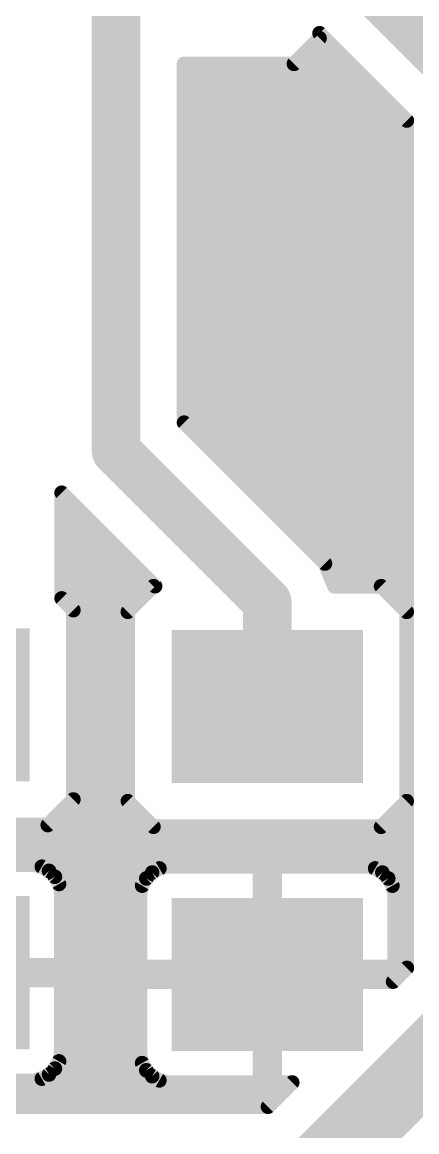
# Model space of a CAD drawing. Extents: x 1.5 to 61.1, y 27.7 to 80.1.
# Drawn here: x 39.43 to 43.55, y 34.75 to 46.35 of the extents above; entities that cross this region are included whole.
import ezdxf

# ---------------------------------------------------------------- set-up
doc = ezdxf.new("R2010")
doc.units = 0
doc.layers.add('1', color=12, linetype='CONTINUOUS')

# ---------------------------------------------------------------- blocks, each defined once
blk = doc.blocks.new('RECT')
blk.add_solid([(-0.5, -0.5), (0.5, -0.5), (-0.5, 0.5), (0.5, 0.5)])

msp = doc.modelspace()

# ---------------------------------------------------------------- linework, layer by layer
at = {"layer": '1'}
for points, const_width in [([(41.6789, 48.2737), (44.2864, 45.6661)], 0.762), ([(40.4089, 48.2737), (40.4089, 41.866)], 0.508), ([(42.5361, 46.1793), (42.5361, 46.2311)], 0.1524), ([(42.5361, 46.2311), (43.4482, 45.3189)], 0.1524), ([(42.2682, 45.9115), (42.5361, 46.1793)], 0.1524), ([(42.534, 46.1772), (42.5899, 46.1772)], 0.1524), ([(42.3816, 46.0248), (42.7423, 46.0248)], 0.1524), ([(41.1201, 42.1606), (41.1201, 45.9115)], 0.1524), ([(41.1201, 45.9115), (42.2682, 45.9115)], 0.1524), ([(41.1201, 45.8724), (42.8947, 45.8724)], 0.1524), ([(41.1201, 45.72), (43.0471, 45.72)], 0.1524), ([(41.1201, 45.5676), (43.1995, 45.5676)], 0.1524), ([(41.1201, 45.4152), (43.3519, 45.4152)], 0.1524), ([(43.4482, 45.3189), (43.4482, 36.4615)], 0.1524), ([(41.1201, 45.2628), (43.4482, 45.2628)], 0.1524), ([(41.1201, 45.1104), (43.4482, 45.1104)], 0.1524), ([(41.1201, 44.958), (43.4482, 44.958)], 0.1524), ([(41.1201, 44.8056), (43.4482, 44.8056)], 0.1524), ([(41.1201, 44.6532), (43.4482, 44.6532)], 0.1524), ([(41.1201, 44.5008), (43.4482, 44.5008)], 0.1524), ([(41.1201, 44.3484), (43.4482, 44.3484)], 0.1524), ([(41.1201, 44.196), (43.4482, 44.196)], 0.1524), ([(41.1201, 44.0436), (43.4482, 44.0436)], 0.1524), ([(41.1201, 43.8912), (43.4482, 43.8912)], 0.1524), ([(41.1201, 43.7388), (43.4482, 43.7388)], 0.1524), ([(41.1201, 43.5864), (43.4482, 43.5864)], 0.1524), ([(41.1201, 43.434), (43.4482, 43.434)], 0.1524), ([(41.1201, 43.2816), (43.4482, 43.2816)], 0.1524), ([(41.1201, 43.1292), (43.4482, 43.1292)], 0.1524), ([(41.1201, 42.9768), (43.4482, 42.9768)], 0.1524), ([(41.1201, 42.8244), (43.4482, 42.8244)], 0.1524), ([(41.1201, 42.672), (43.4482, 42.672)], 0.1524), ([(41.1201, 42.5196), (43.4482, 42.5196)], 0.1524), ([(41.1201, 42.3672), (43.4482, 42.3672)], 0.1524), ([(41.1201, 42.2148), (43.4482, 42.2148)], 0.1524), ([(42.5924, 40.6882), (41.1201, 42.1606)], 0.1524), ([(41.9895, 40.2854), (40.4089, 41.866)], 0.508), ([(41.2183, 42.0624), (43.4482, 42.0624)], 0.1524), ([(41.3707, 41.91), (43.4482, 41.91)], 0.1524), ([(41.5231, 41.7576), (43.4482, 41.7576)], 0.1524), ([(41.6755, 41.6052), (43.4482, 41.6052)], 0.1524), ([(41.8279, 41.4528), (43.4482, 41.4528)], 0.1524), ([(39.8409, 40.3238), (39.8409, 41.4282)], 0.1524), ([(39.8409, 41.4282), (40.818, 40.4511)], 0.1524), ([(39.8409, 41.3004), (39.9687, 41.3004)], 0.1524), ([(41.9803, 41.3004), (43.4482, 41.3004)], 0.1524), ([(39.8409, 41.148), (40.1211, 41.148)], 0.1524), ([(42.1327, 41.148), (43.4482, 41.148)], 0.1524), ([(39.8409, 40.9956), (40.2735, 40.9956)], 0.1524), ([(42.2851, 40.9956), (43.4482, 40.9956)], 0.1524), ([(39.8409, 40.8432), (40.4259, 40.8432)], 0.1524), ([(42.4375, 40.8432), (43.4482, 40.8432)], 0.1524), ([(39.8409, 40.6908), (40.5783, 40.6908)], 0.1524), ([(42.5899, 40.6908), (43.4482, 40.6908)], 0.1524), ([(42.6906, 40.4511), (42.5924, 40.6882)], 0.1524), ([(39.8409, 40.5384), (40.7307, 40.5384)], 0.1524), ([(42.6545, 40.5384), (43.4482, 40.5384)], 0.1524), ([(40.8001, 40.4511), (40.5323, 40.1833)], 0.1524), ([(40.818, 40.4511), (40.8001, 40.4511)], 0.1524), ([(41.9895, 40.2854), (41.9895, 39.1939)], 0.508), ([(43.1789, 40.4511), (42.6906, 40.4511)], 0.1524), ([(43.4467, 40.1833), (43.1789, 40.4511)], 0.1524), ([(39.8409, 40.386), (40.735, 40.386)], 0.1524), ([(39.9636, 40.2011), (39.8409, 40.3238)], 0.1524), ([(43.244, 40.386), (43.4482, 40.386)], 0.1524), ([(39.9311, 40.2336), (40.5826, 40.2336)], 0.1524), ([(39.9636, 38.2223), (39.9636, 40.2011)], 0.1524), ([(40.5323, 40.1833), (40.5323, 38.2046)], 0.1524), ([(43.3964, 40.2336), (43.4482, 40.2336)], 0.1524), ([(43.4467, 38.2046), (43.4467, 40.1833)], 0.1524), ([(39.9636, 40.0812), (40.5323, 40.0812)], 0.1524), ([(43.4467, 40.0812), (43.4482, 40.0812)], 0.1524), ([(39.9636, 39.9288), (40.5323, 39.9288)], 0.1524), ([(43.4467, 39.9288), (43.4482, 39.9288)], 0.1524), ([(39.9636, 39.7764), (40.5323, 39.7764)], 0.1524), ([(43.4467, 39.7764), (43.4482, 39.7764)], 0.1524), ([(39.9636, 39.624), (40.5323, 39.624)], 0.1524), ([(43.4467, 39.624), (43.4482, 39.624)], 0.1524), ([(39.9636, 39.4716), (40.5323, 39.4716)], 0.1524), ([(43.4467, 39.4716), (43.4482, 39.4716)], 0.1524), ([(39.9636, 39.3192), (40.5323, 39.3192)], 0.1524), ([(43.4467, 39.3192), (43.4482, 39.3192)], 0.1524), ([(39.9636, 39.1668), (40.5323, 39.1668)], 0.1524), ([(43.4467, 39.1668), (43.4482, 39.1668)], 0.1524), ([(39.9636, 39.0144), (40.5323, 39.0144)], 0.1524), ([(43.4467, 39.0144), (43.4482, 39.0144)], 0.1524), ([(39.9636, 38.862), (40.5323, 38.862)], 0.1524), ([(43.4467, 38.862), (43.4482, 38.862)], 0.1524), ([(39.9636, 38.7096), (40.5323, 38.7096)], 0.1524), ([(43.4467, 38.7096), (43.4482, 38.7096)], 0.1524), ([(39.9636, 38.5572), (40.5323, 38.5572)], 0.1524), ([(43.4467, 38.5572), (43.4482, 38.5572)], 0.1524), ([(39.9636, 38.4048), (40.5323, 38.4048)], 0.1524), ([(43.4467, 38.4048), (43.4482, 38.4048)], 0.1524), ([(39.6958, 37.9545), (39.9636, 38.2223)], 0.1524), ([(39.9636, 38.2524), (40.5323, 38.2524)], 0.1524), ([(40.5323, 38.2046), (40.8001, 37.9367)], 0.1524), ([(43.1789, 37.9367), (43.4467, 38.2046)], 0.1524), ([(43.4467, 38.2524), (43.4482, 38.2524)], 0.1524), ([(39.8413, 38.1), (40.6369, 38.1)], 0.1524), ([(43.3421, 38.1), (43.4482, 38.1)], 0.1524), ([(32.3597, 37.9476), (40.7893, 37.9476)], 0.1524), ([(37.317, 37.9545), (39.6958, 37.9545)], 0.1524), ([(40.8001, 37.9367), (43.1789, 37.9367)], 0.1524), ([(43.1897, 37.9476), (43.4482, 37.9476)], 0.1524), ([(29.5577, 37.7952), (43.4482, 37.7952)], 0.1524), ([(29.5577, 37.6428), (43.4482, 37.6428)], 0.1524), ([(39.5499, 37.5419), (38.5826, 37.5419)], 0.1524), ([(39.6339, 37.5194), (39.5499, 37.5419)], 0.1524), ([(39.7092, 37.4759), (39.6339, 37.5194)], 0.1524), ([(40.946, 37.5241), (40.8621, 37.5016)], 0.1524), ([(41.9133, 37.5241), (40.946, 37.5241)], 0.1524), ([(41.9133, 36.4701), (41.9133, 37.5241)], 0.1524), ([(43.033, 37.5241), (42.0657, 37.5241)], 0.1524), ([(42.0657, 37.5241), (42.0657, 36.4701)], 0.1524), ([(43.117, 37.5016), (43.033, 37.5241)], 0.1524), ([(39.6841, 37.4904), (40.8426, 37.4904)], 0.1524), ([(39.7706, 37.4145), (39.7092, 37.4759)], 0.1524), ([(39.8141, 37.3392), (39.7706, 37.4145)], 0.1524), ([(40.7253, 37.3967), (40.6818, 37.3214)], 0.1524), ([(40.7868, 37.4582), (40.7253, 37.3967)], 0.1524), ([(40.8621, 37.5016), (40.7868, 37.4582)], 0.1524), ([(41.9133, 37.4904), (42.0657, 37.4904)], 0.1524), ([(43.1923, 37.4582), (43.117, 37.5016)], 0.1524), ([(43.1364, 37.4904), (43.4482, 37.4904)], 0.1524), ([(43.2537, 37.3967), (43.1923, 37.4582)], 0.1524), ([(43.2972, 37.3214), (43.2537, 37.3967)], 0.1524), ([(39.8366, 37.2552), (39.8141, 37.3392)], 0.1524), ([(39.8144, 37.338), (40.6914, 37.338)], 0.1524), ([(40.6818, 37.3214), (40.6593, 37.2374)], 0.1524), ([(41.9133, 37.338), (42.0657, 37.338)], 0.1524), ([(43.2876, 37.338), (43.4482, 37.338)], 0.1524), ([(43.3197, 37.2374), (43.2972, 37.3214)], 0.1524), ([(39.8366, 36.4879), (39.8366, 37.2552)], 0.1524), ([(39.8366, 37.1856), (40.6593, 37.1856)], 0.1524), ([(40.6593, 37.2374), (40.6593, 36.4701)], 0.1524), ([(41.9133, 37.1856), (42.0657, 37.1856)], 0.1524), ([(43.3197, 36.4701), (43.3197, 37.2374)], 0.1524), ([(43.3197, 37.1856), (43.4482, 37.1856)], 0.1524), ([(39.8366, 37.0332), (40.6593, 37.0332)], 0.1524), ([(41.9133, 37.0332), (42.0657, 37.0332)], 0.1524), ([(43.3197, 37.0332), (43.4482, 37.0332)], 0.1524), ([(39.8366, 36.8808), (40.6593, 36.8808)], 0.1524), ([(41.9133, 36.8808), (42.0657, 36.8808)], 0.1524), ([(43.3197, 36.8808), (43.4482, 36.8808)], 0.1524), ([(39.8366, 36.7284), (40.6593, 36.7284)], 0.1524), ([(41.9133, 36.7284), (42.0657, 36.7284)], 0.1524), ([(43.3197, 36.7284), (43.4482, 36.7284)], 0.1524), ([(39.8366, 36.576), (40.6593, 36.576)], 0.1524), ([(41.9133, 36.576), (42.0657, 36.576)], 0.1524), ([(43.3197, 36.576), (43.4482, 36.576)], 0.1524), ([(38.5826, 36.4879), (39.8366, 36.4879)], 0.1524), ([(40.6593, 36.4701), (41.9133, 36.4701)], 0.1524), ([(42.0657, 36.4701), (41.9133, 36.4701)], 0.1524), ([(41.9133, 36.4701), (41.9133, 36.3177)], 0.1524), ([(42.0657, 36.3177), (42.0657, 36.4701)], 0.1524), ([(42.0657, 36.4701), (43.3197, 36.4701)], 0.1524), ([(43.4482, 36.4615), (43.3045, 36.3177)], 0.1524), ([(38.5826, 36.4236), (41.9133, 36.4236)], 0.1524), ([(42.2901, 34.1179), (44.2864, 36.1143)], 0.762), ([(42.0657, 36.4236), (43.4104, 36.4236)], 0.1524), ([(39.8366, 36.3355), (38.5826, 36.3355)], 0.1524), ([(39.8366, 35.5682), (39.8366, 36.3355)], 0.1524), ([(39.8366, 36.2712), (40.6593, 36.2712)], 0.1524), ([(41.9133, 36.3177), (40.6593, 36.3177)], 0.1524), ([(40.6593, 36.3177), (40.6593, 35.5505)], 0.1524), ([(41.9133, 35.2637), (41.9133, 36.3177)], 0.1524), ([(41.9133, 36.3177), (42.0657, 36.3177)], 0.1524), ([(41.9133, 36.2712), (42.0657, 36.2712)], 0.1524), ([(43.3045, 36.3177), (42.0657, 36.3177)], 0.1524), ([(42.0657, 36.3177), (42.0657, 35.2637)], 0.1524), ([(39.8366, 36.1188), (40.6593, 36.1188)], 0.1524), ([(41.9133, 36.1188), (42.0657, 36.1188)], 0.1524), ([(39.8366, 35.9664), (40.6593, 35.9664)], 0.1524), ([(41.9133, 35.9664), (42.0657, 35.9664)], 0.1524), ([(39.8366, 35.814), (40.6593, 35.814)], 0.1524), ([(41.9133, 35.814), (42.0657, 35.814)], 0.1524), ([(39.8366, 35.6616), (40.6593, 35.6616)], 0.1524), ([(41.9133, 35.6616), (42.0657, 35.6616)], 0.1524), ([(39.8141, 35.4843), (39.8366, 35.5682)], 0.1524), ([(40.6593, 35.5505), (40.6818, 35.4665)], 0.1524), ([(39.7706, 35.409), (39.8141, 35.4843)], 0.1524), ([(39.8208, 35.5092), (40.6704, 35.5092)], 0.1524), ([(40.6818, 35.4665), (40.7253, 35.3912)], 0.1524), ([(41.9133, 35.5092), (42.0657, 35.5092)], 0.1524), ([(39.5499, 35.2815), (39.6339, 35.304)], 0.1524), ([(39.6339, 35.304), (39.7092, 35.3475)], 0.1524), ([(39.7092, 35.3475), (39.7706, 35.409)], 0.1524), ([(39.7185, 35.3568), (40.7597, 35.3568)], 0.1524), ([(40.7253, 35.3912), (40.7868, 35.3297)], 0.1524), ([(40.7868, 35.3297), (40.8621, 35.2862)], 0.1524), ([(41.9133, 35.3568), (42.0657, 35.3568)], 0.1524), ([(30.0066, 35.2044), (42.1912, 35.2044)], 0.1524), ([(38.5826, 35.2815), (39.5499, 35.2815)], 0.1524), ([(40.8621, 35.2862), (40.946, 35.2637)], 0.1524), ([(40.946, 35.2637), (41.9133, 35.2637)], 0.1524), ([(42.2505, 35.2637), (41.9974, 35.0106)], 0.1524), ([(42.0657, 35.2637), (42.2505, 35.2637)], 0.1524), ([(30.159, 35.052), (42.0388, 35.052)], 0.1524), ([(41.9974, 35.0106), (30.5965, 35.0106)], 0.1524)]:
    msp.add_lwpolyline(points, dxfattribs=dict(at, const_width=const_width))
for points, const_width in [([(42.563, 46.258, 1), (42.5091, 46.2041)], 0.0762), ([(42.5742, 46.2311, 1), (42.498, 46.2311)], 0.0762), ([(42.534, 46.2153, 1), (42.534, 46.1391)], 0.0762), ([(42.498, 46.1793, 1), (42.5742, 46.1793)], 0.0762), ([(42.563, 46.1523, 1), (42.5091, 46.2062)], 0.0762), ([(42.5899, 46.1391, 1), (42.5899, 46.2153)], 0.0762), ([(42.3816, 46.0629, 1), (42.3816, 45.9867)], 0.0762), ([(42.7423, 45.9867, 1), (42.7423, 46.0629)], 0.0762), ([(41.1582, 45.9115, 1), (41.082, 45.9115)], 0.0762), ([(41.1201, 45.9496, 1), (41.1201, 45.8734)], 0.0762), ([(41.1201, 45.9105, 1), (41.1201, 45.8343)], 0.0762), ([(42.2413, 45.9384, 1), (42.2952, 45.8845)], 0.0762), ([(42.2682, 45.8734, 1), (42.2682, 45.9496)], 0.0762), ([(42.8947, 45.8343, 1), (42.8947, 45.9105)], 0.0762), ([(41.1201, 45.7581, 1), (41.1201, 45.6819)], 0.0762), ([(43.0471, 45.6819, 1), (43.0471, 45.7581)], 0.0762), ([(41.1201, 45.6057, 1), (41.1201, 45.5295)], 0.0762), ([(43.1995, 45.5295, 1), (43.1995, 45.6057)], 0.0762), ([(41.1201, 45.4533, 1), (41.1201, 45.3771)], 0.0762), ([(43.3519, 45.3771, 1), (43.3519, 45.4533)], 0.0762), ([(43.4863, 45.3189, 1), (43.4101, 45.3189)], 0.0762), ([(43.4213, 45.292, 1), (43.4752, 45.3458)], 0.0762), ([(41.1201, 45.3009, 1), (41.1201, 45.2247)], 0.0762), ([(43.4482, 45.2247, 1), (43.4482, 45.3009)], 0.0762), ([(41.1201, 45.1485, 1), (41.1201, 45.0723)], 0.0762), ([(43.4482, 45.0723, 1), (43.4482, 45.1485)], 0.0762), ([(41.1201, 44.9961, 1), (41.1201, 44.9199)], 0.0762), ([(43.4482, 44.9199, 1), (43.4482, 44.9961)], 0.0762), ([(41.1201, 44.8437, 1), (41.1201, 44.7675)], 0.0762), ([(43.4482, 44.7675, 1), (43.4482, 44.8437)], 0.0762), ([(41.1201, 44.6913, 1), (41.1201, 44.6151)], 0.0762), ([(43.4482, 44.6151, 1), (43.4482, 44.6913)], 0.0762), ([(41.1201, 44.5389, 1), (41.1201, 44.4627)], 0.0762), ([(43.4482, 44.4627, 1), (43.4482, 44.5389)], 0.0762), ([(41.1201, 44.3865, 1), (41.1201, 44.3103)], 0.0762), ([(43.4482, 44.3103, 1), (43.4482, 44.3865)], 0.0762), ([(41.1201, 44.2341, 1), (41.1201, 44.1579)], 0.0762), ([(43.4482, 44.1579, 1), (43.4482, 44.2341)], 0.0762), ([(41.1201, 44.0817, 1), (41.1201, 44.0055)], 0.0762), ([(43.4482, 44.0055, 1), (43.4482, 44.0817)], 0.0762), ([(41.1201, 43.9293, 1), (41.1201, 43.8531)], 0.0762), ([(43.4482, 43.8531, 1), (43.4482, 43.9293)], 0.0762), ([(41.1201, 43.7769, 1), (41.1201, 43.7007)], 0.0762), ([(43.4482, 43.7007, 1), (43.4482, 43.7769)], 0.0762), ([(41.1201, 43.6245, 1), (41.1201, 43.5483)], 0.0762), ([(43.4482, 43.5483, 1), (43.4482, 43.6245)], 0.0762), ([(41.1201, 43.4721, 1), (41.1201, 43.3959)], 0.0762), ([(43.4482, 43.3959, 1), (43.4482, 43.4721)], 0.0762), ([(41.1201, 43.3197, 1), (41.1201, 43.2435)], 0.0762), ([(43.4482, 43.2435, 1), (43.4482, 43.3197)], 0.0762), ([(41.1201, 43.1673, 1), (41.1201, 43.0911)], 0.0762), ([(43.4482, 43.0911, 1), (43.4482, 43.1673)], 0.0762), ([(41.1201, 43.0149, 1), (41.1201, 42.9387)], 0.0762), ([(43.4482, 42.9387, 1), (43.4482, 43.0149)], 0.0762), ([(41.1201, 42.8625, 1), (41.1201, 42.7863)], 0.0762), ([(43.4482, 42.7863, 1), (43.4482, 42.8625)], 0.0762), ([(41.1201, 42.7101, 1), (41.1201, 42.6339)], 0.0762), ([(43.4482, 42.6339, 1), (43.4482, 42.7101)], 0.0762), ([(41.1201, 42.5577, 1), (41.1201, 42.4815)], 0.0762), ([(43.4482, 42.4815, 1), (43.4482, 42.5577)], 0.0762), ([(41.1201, 42.4053, 1), (41.1201, 42.3291)], 0.0762), ([(43.4482, 42.3291, 1), (43.4482, 42.4053)], 0.0762), ([(41.1201, 42.2529, 1), (41.1201, 42.1767)], 0.0762), ([(41.147, 42.1875, 1), (41.0931, 42.1337)], 0.0762), ([(43.4482, 42.1767, 1), (43.4482, 42.2529)], 0.0762), ([(40.4987, 41.9558, 1), (40.3191, 41.7762)], 0.254), ([(41.082, 42.1606, 1), (41.1582, 42.1606)], 0.0762), ([(41.2183, 42.1005, 1), (41.2183, 42.0243)], 0.0762), ([(43.4482, 42.0243, 1), (43.4482, 42.1005)], 0.0762), ([(40.2819, 41.866, 1), (40.5359, 41.866)], 0.254), ([(41.3707, 41.9481, 1), (41.3707, 41.8719)], 0.0762), ([(43.4482, 41.8719, 1), (43.4482, 41.9481)], 0.0762), ([(41.5231, 41.7957, 1), (41.5231, 41.7195)], 0.0762), ([(43.4482, 41.7195, 1), (43.4482, 41.7957)], 0.0762), ([(41.6755, 41.6433, 1), (41.6755, 41.5671)], 0.0762), ([(43.4482, 41.5671, 1), (43.4482, 41.6433)], 0.0762), ([(41.8279, 41.4909, 1), (41.8279, 41.4147)], 0.0762), ([(43.4482, 41.4147, 1), (43.4482, 41.4909)], 0.0762), ([(39.879, 41.4282, 1), (39.8028, 41.4282)], 0.0762), ([(39.8679, 41.4551, 1), (39.814, 41.4012)], 0.0762), ([(39.8409, 41.3385, 1), (39.8409, 41.2623)], 0.0762), ([(39.9687, 41.2623, 1), (39.9687, 41.3385)], 0.0762), ([(41.9803, 41.3385, 1), (41.9803, 41.2623)], 0.0762), ([(43.4482, 41.2623, 1), (43.4482, 41.3385)], 0.0762), ([(39.8409, 41.1861, 1), (39.8409, 41.1099)], 0.0762), ([(40.1211, 41.1099, 1), (40.1211, 41.1861)], 0.0762), ([(42.1327, 41.1861, 1), (42.1327, 41.1099)], 0.0762), ([(43.4482, 41.1099, 1), (43.4482, 41.1861)], 0.0762), ([(39.8409, 41.0337, 1), (39.8409, 40.9575)], 0.0762), ([(40.2735, 40.9575, 1), (40.2735, 41.0337)], 0.0762), ([(42.2851, 41.0337, 1), (42.2851, 40.9575)], 0.0762), ([(43.4482, 40.9575, 1), (43.4482, 41.0337)], 0.0762), ([(39.8409, 40.8813, 1), (39.8409, 40.8051)], 0.0762), ([(40.4259, 40.8051, 1), (40.4259, 40.8813)], 0.0762), ([(42.4375, 40.8813, 1), (42.4375, 40.8051)], 0.0762), ([(43.4482, 40.8051, 1), (43.4482, 40.8813)], 0.0762), ([(39.8409, 40.7289, 1), (39.8409, 40.6527)], 0.0762), ([(40.5783, 40.6527, 1), (40.5783, 40.7289)], 0.0762), ([(42.5899, 40.7289, 1), (42.5899, 40.6527)], 0.0762), ([(42.6276, 40.7028, 1), (42.5572, 40.6737)], 0.0762), ([(42.5655, 40.6613, 1), (42.6194, 40.7152)], 0.0762), ([(43.4482, 40.6527, 1), (43.4482, 40.7289)], 0.0762), ([(39.8409, 40.5765, 1), (39.8409, 40.5003)], 0.0762), ([(40.7307, 40.5003, 1), (40.7307, 40.5765)], 0.0762), ([(42.6545, 40.5765, 1), (42.6545, 40.5003)], 0.0762), ([(43.4482, 40.5003, 1), (43.4482, 40.5765)], 0.0762), ([(40.8001, 40.4892, 1), (40.8001, 40.413)], 0.0762), ([(40.8271, 40.4242, 1), (40.7732, 40.4781)], 0.0762), ([(40.791, 40.4242, 1), (40.8449, 40.4781)], 0.0762), ([(40.818, 40.413, 1), (40.818, 40.4892)], 0.0762), ([(42.1165, 40.2854, 1), (41.8625, 40.2854)], 0.254), ([(41.8997, 40.1956, 1), (42.0793, 40.3752)], 0.254), ([(42.6906, 40.4892, 1), (42.6906, 40.413)], 0.0762), ([(42.6554, 40.4366, 1), (42.7258, 40.4657)], 0.0762), ([(43.2058, 40.4781, 1), (43.1519, 40.4242)], 0.0762), ([(43.1789, 40.413, 1), (43.1789, 40.4892)], 0.0762), ([(39.8409, 40.4241, 1), (39.8409, 40.3479)], 0.0762), ([(39.8678, 40.3507, 1), (39.814, 40.2968)], 0.0762), ([(39.8028, 40.3238, 1), (39.879, 40.3238)], 0.0762), ([(40.735, 40.3479, 1), (40.735, 40.4241)], 0.0762), ([(43.244, 40.4241, 1), (43.244, 40.3479)], 0.0762), ([(43.4482, 40.3479, 1), (43.4482, 40.4241)], 0.0762), ([(39.9311, 40.2717, 1), (39.9311, 40.1955)], 0.0762), ([(40.0017, 40.2011, 1), (39.9255, 40.2011)], 0.0762), ([(39.9367, 40.1741, 1), (39.9905, 40.228)], 0.0762), ([(40.5704, 40.1833, 1), (40.4942, 40.1833)], 0.0762), ([(40.5054, 40.2103, 1), (40.5592, 40.1564)], 0.0762), ([(40.5826, 40.1955, 1), (40.5826, 40.2717)], 0.0762), ([(43.3964, 40.2717, 1), (43.3964, 40.1955)], 0.0762), ([(43.4848, 40.1833, 1), (43.4086, 40.1833)], 0.0762), ([(43.4198, 40.1564, 1), (43.4736, 40.2103)], 0.0762), ([(43.4482, 40.1955, 1), (43.4482, 40.2717)], 0.0762), ([(39.9636, 40.1193, 1), (39.9636, 40.0431)], 0.0762), ([(40.5323, 40.0431, 1), (40.5323, 40.1193)], 0.0762), ([(43.4467, 40.1193, 1), (43.4467, 40.0431)], 0.0762), ([(43.4482, 40.0431, 1), (43.4482, 40.1193)], 0.0762), ([(39.9636, 39.9669, 1), (39.9636, 39.8907)], 0.0762), ([(40.5323, 39.8907, 1), (40.5323, 39.9669)], 0.0762), ([(43.4467, 39.9669, 1), (43.4467, 39.8907)], 0.0762), ([(43.4482, 39.8907, 1), (43.4482, 39.9669)], 0.0762), ([(39.9636, 39.8145, 1), (39.9636, 39.7383)], 0.0762), ([(40.5323, 39.7383, 1), (40.5323, 39.8145)], 0.0762), ([(43.4467, 39.8145, 1), (43.4467, 39.7383)], 0.0762), ([(43.4482, 39.7383, 1), (43.4482, 39.8145)], 0.0762), ([(39.9636, 39.6621, 1), (39.9636, 39.5859)], 0.0762), ([(40.5323, 39.5859, 1), (40.5323, 39.6621)], 0.0762), ([(43.4467, 39.6621, 1), (43.4467, 39.5859)], 0.0762), ([(43.4482, 39.5859, 1), (43.4482, 39.6621)], 0.0762), ([(39.9636, 39.5097, 1), (39.9636, 39.4335)], 0.0762), ([(40.5323, 39.4335, 1), (40.5323, 39.5097)], 0.0762), ([(43.4467, 39.5097, 1), (43.4467, 39.4335)], 0.0762), ([(43.4482, 39.4335, 1), (43.4482, 39.5097)], 0.0762), ([(39.9636, 39.3573, 1), (39.9636, 39.2811)], 0.0762), ([(40.5323, 39.2811, 1), (40.5323, 39.3573)], 0.0762), ([(41.8625, 39.1939, 1), (42.1165, 39.1939)], 0.254), ([(43.4467, 39.3573, 1), (43.4467, 39.2811)], 0.0762), ([(43.4482, 39.2811, 1), (43.4482, 39.3573)], 0.0762), ([(39.9636, 39.2049, 1), (39.9636, 39.1287)], 0.0762), ([(40.5323, 39.1287, 1), (40.5323, 39.2049)], 0.0762), ([(43.4467, 39.2049, 1), (43.4467, 39.1287)], 0.0762), ([(43.4482, 39.1287, 1), (43.4482, 39.2049)], 0.0762), ([(39.9636, 39.0525, 1), (39.9636, 38.9763)], 0.0762), ([(40.5323, 38.9763, 1), (40.5323, 39.0525)], 0.0762), ([(43.4467, 39.0525, 1), (43.4467, 38.9763)], 0.0762), ([(43.4482, 38.9763, 1), (43.4482, 39.0525)], 0.0762), ([(39.9636, 38.9001, 1), (39.9636, 38.8239)], 0.0762), ([(40.5323, 38.8239, 1), (40.5323, 38.9001)], 0.0762), ([(43.4467, 38.9001, 1), (43.4467, 38.8239)], 0.0762), ([(43.4482, 38.8239, 1), (43.4482, 38.9001)], 0.0762), ([(39.9636, 38.7477, 1), (39.9636, 38.6715)], 0.0762), ([(40.5323, 38.6715, 1), (40.5323, 38.7477)], 0.0762), ([(43.4467, 38.7477, 1), (43.4467, 38.6715)], 0.0762), ([(43.4482, 38.6715, 1), (43.4482, 38.7477)], 0.0762), ([(39.9636, 38.5953, 1), (39.9636, 38.5191)], 0.0762), ([(40.5323, 38.5191, 1), (40.5323, 38.5953)], 0.0762), ([(43.4467, 38.5953, 1), (43.4467, 38.5191)], 0.0762), ([(43.4482, 38.5191, 1), (43.4482, 38.5953)], 0.0762), ([(39.9636, 38.4429, 1), (39.9636, 38.3667)], 0.0762), ([(40.5323, 38.3667, 1), (40.5323, 38.4429)], 0.0762), ([(43.4467, 38.4429, 1), (43.4467, 38.3667)], 0.0762), ([(43.4482, 38.3667, 1), (43.4482, 38.4429)], 0.0762), ([(39.9636, 38.2905, 1), (39.9636, 38.2143)], 0.0762), ([(39.9905, 38.1954, 1), (39.9367, 38.2493)], 0.0762), ([(40.5592, 38.2315, 1), (40.5054, 38.1776)], 0.0762), ([(40.5323, 38.2143, 1), (40.5323, 38.2905)], 0.0762), ([(43.4467, 38.2905, 1), (43.4467, 38.2143)], 0.0762), ([(43.4736, 38.1776, 1), (43.4198, 38.2315)], 0.0762), ([(43.4482, 38.2143, 1), (43.4482, 38.2905)], 0.0762), ([(39.8413, 38.1381, 1), (39.8413, 38.0619)], 0.0762), ([(39.9255, 38.2223, 1), (40.0017, 38.2223)], 0.0762), ([(40.4942, 38.2046, 1), (40.5704, 38.2046)], 0.0762), ([(40.6369, 38.0619, 1), (40.6369, 38.1381)], 0.0762), ([(43.3421, 38.1381, 1), (43.3421, 38.0619)], 0.0762), ([(43.4086, 38.2046, 1), (43.4848, 38.2046)], 0.0762), ([(43.4482, 38.0619, 1), (43.4482, 38.1381)], 0.0762), ([(39.6688, 37.9815, 1), (39.7227, 37.9276)], 0.0762), ([(39.6958, 37.9164, 1), (39.6958, 37.9926)], 0.0762), ([(40.8001, 37.9748, 1), (40.8001, 37.8986)], 0.0762), ([(40.7732, 37.9098, 1), (40.8271, 37.9637)], 0.0762), ([(40.7893, 37.9095, 1), (40.7893, 37.9857)], 0.0762), ([(43.1519, 37.9637, 1), (43.2058, 37.9098)], 0.0762), ([(43.1897, 37.9857, 1), (43.1897, 37.9095)], 0.0762), ([(43.1789, 37.8986, 1), (43.1789, 37.9748)], 0.0762), ([(43.4482, 37.9095, 1), (43.4482, 37.9857)], 0.0762), ([(43.4482, 37.7571, 1), (43.4482, 37.8333)], 0.0762), ([(43.4482, 37.6047, 1), (43.4482, 37.6809)], 0.0762), ([(39.5597, 37.5787, 1), (39.54, 37.5051)], 0.0762), ([(39.5499, 37.5038, 1), (39.5499, 37.58)], 0.0762), ([(39.6529, 37.5524, 1), (39.6148, 37.4864)], 0.0762), ([(39.624, 37.4826, 1), (39.6437, 37.5562)], 0.0762), ([(40.946, 37.5622, 1), (40.946, 37.486)], 0.0762), ([(40.9559, 37.4873, 1), (40.9362, 37.5609)], 0.0762), ([(41.9514, 37.5241, 1), (41.8752, 37.5241)], 0.0762), ([(41.9133, 37.486, 1), (41.9133, 37.5622)], 0.0762), ([(42.0657, 37.5622, 1), (42.0657, 37.486)], 0.0762), ([(42.1038, 37.5241, 1), (42.0276, 37.5241)], 0.0762), ([(43.0428, 37.5609, 1), (43.0231, 37.4873)], 0.0762), ([(43.033, 37.486, 1), (43.033, 37.5622)], 0.0762), ([(39.6841, 37.5285, 1), (39.6841, 37.4523)], 0.0762), ([(39.7361, 37.5029, 1), (39.6822, 37.449)], 0.0762), ([(39.6901, 37.4429, 1), (39.7282, 37.5089)], 0.0762), ([(39.8036, 37.4335, 1), (39.7376, 37.3954)], 0.0762), ([(39.7437, 37.3875, 1), (39.7976, 37.4414)], 0.0762), ([(40.7583, 37.3776, 1), (40.6923, 37.4157)], 0.0762), ([(40.7677, 37.4912, 1), (40.8058, 37.4252)], 0.0762), ([(40.8137, 37.4312, 1), (40.7598, 37.4851)], 0.0762), ([(40.8522, 37.5384, 1), (40.8719, 37.4648)], 0.0762), ([(40.8426, 37.4523, 1), (40.8426, 37.5285)], 0.0762), ([(40.8811, 37.4686, 1), (40.843, 37.5346)], 0.0762), ([(41.9133, 37.5285, 1), (41.9133, 37.4523)], 0.0762), ([(42.0657, 37.4523, 1), (42.0657, 37.5285)], 0.0762), ([(43.136, 37.5346, 1), (43.0979, 37.4686)], 0.0762), ([(43.1364, 37.5285, 1), (43.1364, 37.4523)], 0.0762), ([(43.1071, 37.4648, 1), (43.1268, 37.5384)], 0.0762), ([(43.2192, 37.4851, 1), (43.1653, 37.4312)], 0.0762), ([(43.1732, 37.4252, 1), (43.2113, 37.4912)], 0.0762), ([(43.2867, 37.4157, 1), (43.2207, 37.3776)], 0.0762), ([(43.4482, 37.4523, 1), (43.4482, 37.5285)], 0.0762), ([(39.8509, 37.349, 1), (39.7773, 37.3293)], 0.0762), ([(39.8144, 37.3761, 1), (39.8144, 37.2999)], 0.0762), ([(39.7811, 37.3201, 1), (39.8471, 37.3582)], 0.0762), ([(40.6488, 37.3404, 1), (40.7148, 37.3023)], 0.0762), ([(40.7186, 37.3115, 1), (40.645, 37.3312)], 0.0762), ([(40.6983, 37.4236, 1), (40.7522, 37.3697)], 0.0762), ([(40.6914, 37.2999, 1), (40.6914, 37.3761)], 0.0762), ([(41.9133, 37.3761, 1), (41.9133, 37.2999)], 0.0762), ([(42.0657, 37.2999, 1), (42.0657, 37.3761)], 0.0762), ([(43.2268, 37.3697, 1), (43.2807, 37.4236)], 0.0762), ([(43.2876, 37.3761, 1), (43.2876, 37.2999)], 0.0762), ([(43.334, 37.3312, 1), (43.2604, 37.3115)], 0.0762), ([(43.2642, 37.3023, 1), (43.3302, 37.3404)], 0.0762), ([(43.4482, 37.2999, 1), (43.4482, 37.3761)], 0.0762), ([(39.8747, 37.2552, 1), (39.7985, 37.2552)], 0.0762), ([(39.8366, 37.2237, 1), (39.8366, 37.1475)], 0.0762), ([(39.7998, 37.2453, 1), (39.8734, 37.265)], 0.0762), ([(40.6974, 37.2374, 1), (40.6212, 37.2374)], 0.0762), ([(40.6225, 37.2473, 1), (40.6961, 37.2275)], 0.0762), ([(40.6593, 37.1475, 1), (40.6593, 37.2237)], 0.0762), ([(41.9133, 37.2237, 1), (41.9133, 37.1475)], 0.0762), ([(42.0657, 37.1475, 1), (42.0657, 37.2237)], 0.0762), ([(43.3578, 37.2374, 1), (43.2816, 37.2374)], 0.0762), ([(43.3197, 37.2237, 1), (43.3197, 37.1475)], 0.0762), ([(43.2829, 37.2275, 1), (43.3565, 37.2473)], 0.0762), ([(43.4482, 37.1475, 1), (43.4482, 37.2237)], 0.0762), ([(39.8366, 37.0713, 1), (39.8366, 36.9951)], 0.0762), ([(40.6593, 36.9951, 1), (40.6593, 37.0713)], 0.0762), ([(41.9133, 37.0713, 1), (41.9133, 36.9951)], 0.0762), ([(42.0657, 36.9951, 1), (42.0657, 37.0713)], 0.0762), ([(43.3197, 37.0713, 1), (43.3197, 36.9951)], 0.0762), ([(43.4482, 36.9951, 1), (43.4482, 37.0713)], 0.0762), ([(39.8366, 36.9189, 1), (39.8366, 36.8427)], 0.0762), ([(40.6593, 36.8427, 1), (40.6593, 36.9189)], 0.0762), ([(41.9133, 36.9189, 1), (41.9133, 36.8427)], 0.0762), ([(42.0657, 36.8427, 1), (42.0657, 36.9189)], 0.0762), ([(43.3197, 36.9189, 1), (43.3197, 36.8427)], 0.0762), ([(43.4482, 36.8427, 1), (43.4482, 36.9189)], 0.0762), ([(39.8366, 36.7665, 1), (39.8366, 36.6903)], 0.0762), ([(40.6593, 36.6903, 1), (40.6593, 36.7665)], 0.0762), ([(41.9133, 36.7665, 1), (41.9133, 36.6903)], 0.0762), ([(42.0657, 36.6903, 1), (42.0657, 36.7665)], 0.0762), ([(43.3197, 36.7665, 1), (43.3197, 36.6903)], 0.0762), ([(43.4482, 36.6903, 1), (43.4482, 36.7665)], 0.0762), ([(39.8366, 36.6141, 1), (39.8366, 36.5379)], 0.0762), ([(40.6593, 36.5379, 1), (40.6593, 36.6141)], 0.0762), ([(41.9133, 36.6141, 1), (41.9133, 36.5379)], 0.0762), ([(42.0657, 36.5379, 1), (42.0657, 36.6141)], 0.0762), ([(43.3197, 36.6141, 1), (43.3197, 36.5379)], 0.0762), ([(43.4482, 36.5379, 1), (43.4482, 36.6141)], 0.0762), ([(39.8366, 36.4498, 1), (39.8366, 36.526)], 0.0762), ([(40.6593, 36.5082, 1), (40.6593, 36.432)], 0.0762), ([(41.9133, 36.5082, 1), (41.9133, 36.432)], 0.0762), ([(41.9514, 36.4701, 1), (41.8752, 36.4701)], 0.0762), ([(41.9133, 36.432, 1), (41.9133, 36.5082)], 0.0762), ([(42.1038, 36.4701, 1), (42.0276, 36.4701)], 0.0762), ([(42.0657, 36.5082, 1), (42.0657, 36.432)], 0.0762), ([(42.0657, 36.432, 1), (42.0657, 36.5082)], 0.0762), ([(43.3197, 36.432, 1), (43.3197, 36.5082)], 0.0762), ([(43.4752, 36.4345, 1), (43.4213, 36.4884)], 0.0762), ([(39.7985, 36.4879, 1), (39.8747, 36.4879)], 0.0762), ([(40.6212, 36.4701, 1), (40.6974, 36.4701)], 0.0762), ([(41.8752, 36.4701, 1), (41.9514, 36.4701)], 0.0762), ([(41.9133, 36.3855, 1), (41.9133, 36.4617)], 0.0762), ([(42.0276, 36.4701, 1), (42.1038, 36.4701)], 0.0762), ([(42.0657, 36.4617, 1), (42.0657, 36.3855)], 0.0762), ([(43.2816, 36.4701, 1), (43.3578, 36.4701)], 0.0762), ([(43.4101, 36.4615, 1), (43.4863, 36.4615)], 0.0762), ([(43.4104, 36.3855, 1), (43.4104, 36.4617)], 0.0762), ([(39.8747, 36.3355, 1), (39.7985, 36.3355)], 0.0762), ([(39.8366, 36.3093, 1), (39.8366, 36.2331)], 0.0762), ([(39.8366, 36.2974, 1), (39.8366, 36.3736)], 0.0762), ([(40.6593, 36.3558, 1), (40.6593, 36.2796)], 0.0762), ([(40.6974, 36.3177, 1), (40.6212, 36.3177)], 0.0762), ([(40.6593, 36.2331, 1), (40.6593, 36.3093)], 0.0762), ([(41.9514, 36.3177, 1), (41.8752, 36.3177)], 0.0762), ([(41.9133, 36.3558, 1), (41.9133, 36.2796)], 0.0762), ([(41.8752, 36.3177, 1), (41.9514, 36.3177)], 0.0762), ([(41.9133, 36.3093, 1), (41.9133, 36.2331)], 0.0762), ([(41.9133, 36.2796, 1), (41.9133, 36.3558)], 0.0762), ([(42.0657, 36.3558, 1), (42.0657, 36.2796)], 0.0762), ([(42.1038, 36.3177, 1), (42.0276, 36.3177)], 0.0762), ([(42.0276, 36.3177, 1), (42.1038, 36.3177)], 0.0762), ([(42.0657, 36.2796, 1), (42.0657, 36.3558)], 0.0762), ([(42.0657, 36.2331, 1), (42.0657, 36.3093)], 0.0762), ([(43.2776, 36.3447, 1), (43.3314, 36.2908)], 0.0762), ([(43.3045, 36.2796, 1), (43.3045, 36.3558)], 0.0762), ([(39.8366, 36.1569, 1), (39.8366, 36.0807)], 0.0762), ([(40.6593, 36.0807, 1), (40.6593, 36.1569)], 0.0762), ([(41.9133, 36.1569, 1), (41.9133, 36.0807)], 0.0762), ([(42.0657, 36.0807, 1), (42.0657, 36.1569)], 0.0762), ([(39.8366, 36.0045, 1), (39.8366, 35.9283)], 0.0762), ([(40.6593, 35.9283, 1), (40.6593, 36.0045)], 0.0762), ([(41.9133, 36.0045, 1), (41.9133, 35.9283)], 0.0762), ([(42.0657, 35.9283, 1), (42.0657, 36.0045)], 0.0762), ([(39.8366, 35.8521, 1), (39.8366, 35.7759)], 0.0762), ([(40.6593, 35.7759, 1), (40.6593, 35.8521)], 0.0762), ([(41.9133, 35.8521, 1), (41.9133, 35.7759)], 0.0762), ([(42.0657, 35.7759, 1), (42.0657, 35.8521)], 0.0762), ([(39.8366, 35.6997, 1), (39.8366, 35.6235)], 0.0762), ([(40.6593, 35.6235, 1), (40.6593, 35.6997)], 0.0762), ([(41.9133, 35.6997, 1), (41.9133, 35.6235)], 0.0762), ([(42.0657, 35.6235, 1), (42.0657, 35.6997)], 0.0762), ([(39.8734, 35.5584, 1), (39.7998, 35.5781)], 0.0762), ([(40.6961, 35.5603, 1), (40.6225, 35.5406)], 0.0762), ([(39.7773, 35.4941, 1), (39.8509, 35.4744)], 0.0762), ([(39.8471, 35.4652, 1), (39.7811, 35.5033)], 0.0762), ([(39.8208, 35.5473, 1), (39.8208, 35.4711)], 0.0762), ([(39.7985, 35.5682, 1), (39.8747, 35.5682)], 0.0762), ([(40.6212, 35.5505, 1), (40.6974, 35.5505)], 0.0762), ([(40.7148, 35.4855, 1), (40.6488, 35.4474)], 0.0762), ([(40.645, 35.4566, 1), (40.7186, 35.4763)], 0.0762), ([(40.6704, 35.4711, 1), (40.6704, 35.5473)], 0.0762), ([(41.9133, 35.5473, 1), (41.9133, 35.4711)], 0.0762), ([(42.0657, 35.4711, 1), (42.0657, 35.5473)], 0.0762), ([(39.6148, 35.337, 1), (39.6529, 35.271)], 0.0762), ([(39.6437, 35.2672, 1), (39.624, 35.3408)], 0.0762), ([(39.6822, 35.3744, 1), (39.7361, 35.3205)], 0.0762), ([(39.7185, 35.3949, 1), (39.7185, 35.3187)], 0.0762), ([(39.7282, 35.3145, 1), (39.6901, 35.3805)], 0.0762), ([(39.7376, 35.428, 1), (39.8036, 35.3899)], 0.0762), ([(39.7976, 35.382, 1), (39.7437, 35.4359)], 0.0762), ([(40.7522, 35.4181, 1), (40.6983, 35.3642)], 0.0762), ([(40.6923, 35.3721, 1), (40.7583, 35.4102)], 0.0762), ([(40.8058, 35.3627, 1), (40.7677, 35.2967)], 0.0762), ([(40.7597, 35.3187, 1), (40.7597, 35.3949)], 0.0762), ([(40.7598, 35.3028, 1), (40.8137, 35.3567)], 0.0762), ([(41.9133, 35.3949, 1), (41.9133, 35.3187)], 0.0762), ([(42.0657, 35.3187, 1), (42.0657, 35.3949)], 0.0762), ([(39.54, 35.3183, 1), (39.5597, 35.2447)], 0.0762), ([(39.5499, 35.2434, 1), (39.5499, 35.3196)], 0.0762), ([(40.8719, 35.323, 1), (40.8522, 35.2494)], 0.0762), ([(40.843, 35.2532, 1), (40.8811, 35.3192)], 0.0762), ([(40.946, 35.3018, 1), (40.946, 35.2256)], 0.0762), ([(40.9362, 35.2269, 1), (40.9559, 35.3005)], 0.0762), ([(41.8752, 35.2637, 1), (41.9514, 35.2637)], 0.0762), ([(41.9133, 35.2256, 1), (41.9133, 35.3018)], 0.0762), ([(42.0657, 35.3018, 1), (42.0657, 35.2256)], 0.0762), ([(42.0276, 35.2637, 1), (42.1038, 35.2637)], 0.0762), ([(42.1912, 35.1663, 1), (42.1912, 35.2425)], 0.0762), ([(42.2774, 35.2368, 1), (42.2235, 35.2907)], 0.0762), ([(42.2505, 35.2256, 1), (42.2505, 35.3018)], 0.0762), ([(41.9704, 35.0375, 1), (42.0243, 34.9837)], 0.0762), ([(41.9974, 34.9725, 1), (41.9974, 35.0487)], 0.0762), ([(42.0388, 35.0139, 1), (42.0388, 35.0901)], 0.0762)]:
    msp.add_lwpolyline(points, format="xyb", dxfattribs=dict(at, const_width=const_width))

# ---------------------------------------------------------------- block references
at = {"layer": '1', "xscale": 1.6, "yscale": 2, "rotation": 90}
for p in [(38.5064, 39.2117), (41.9895, 39.1939), (38.5064, 36.4117), (41.9895, 36.3939)]:
    msp.add_blockref('RECT', p, dxfattribs=at)

doc.saveas('drawing.dxf')
